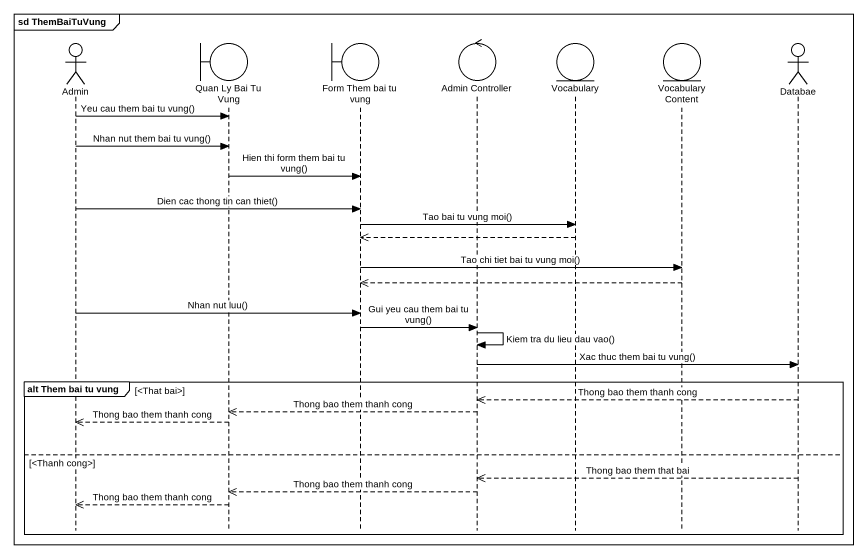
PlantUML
@startuml
mainframe sd ThemBaiTuVung
hide footbox
actor Admin
boundary "Quan Ly Bai Tu Vung" as Quan_Ly_Bai_Tu_Vung
boundary "Form Them bai tu vung" as Form_Them_bai_tu_vung
control "Admin Controller" as Admin_Controller
entity Vocabulary
entity "Vocabulary Content" as Vocabulary_Content
actor Databae

Admin -> Quan_Ly_Bai_Tu_Vung : Yeu cau them bai tu vung()
Admin -> Quan_Ly_Bai_Tu_Vung : Nhan nut them bai tu vung()
Quan_Ly_Bai_Tu_Vung -> Form_Them_bai_tu_vung : Hien thi form them bai tu vung()
Admin -> Form_Them_bai_tu_vung : Dien cac thong tin can thiet()
Form_Them_bai_tu_vung -> Vocabulary : Tao bai tu vung moi()
Vocabulary -->> Form_Them_bai_tu_vung
Form_Them_bai_tu_vung -> Vocabulary_Content : Tao chi tiet bai tu vung moi()
Vocabulary_Content -->> Form_Them_bai_tu_vung
Admin -> Form_Them_bai_tu_vung : Nhan nut luu()
Form_Them_bai_tu_vung -> Admin_Controller : Gui yeu cau them bai tu vung()
Admin_Controller -> Admin_Controller : Kiem tra du lieu dau vao()
Admin_Controller -> Databae : Xac thuc them bai tu vung()
group alt Them bai tu vung [<That bai>]
  Databae -->> Admin_Controller : Thong bao them thanh cong
  Admin_Controller -->> Quan_Ly_Bai_Tu_Vung : Thong bao them thanh cong
  Quan_Ly_Bai_Tu_Vung -->> Admin : Thong bao them thanh cong
else <Thanh cong>
  Databae -->> Admin_Controller : Thong bao them that bai
  Admin_Controller -->> Quan_Ly_Bai_Tu_Vung : Thong bao them thanh cong
  Quan_Ly_Bai_Tu_Vung -->> Admin : Thong bao them thanh cong
end
@enduml
